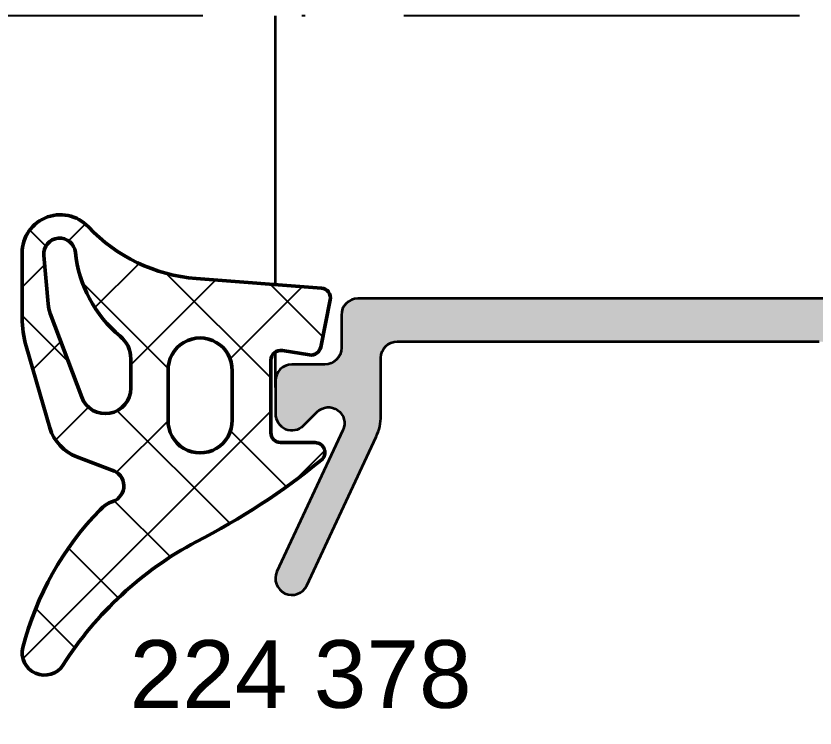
# Model space of a CAD drawing. Header units: millimetres. Extents: x -9 to 139, y -17 to 243.
# Drawn here: x 89.34 to 113.59, y 107.25 to 128.88 of the extents above; entities that cross this region are included whole.
import ezdxf

# ---------------------------------------------------------------- set-up
doc = ezdxf.new("R2010")
doc.units = ezdxf.units.MM
doc.linetypes.add('ACAD_ISO10W100', pattern=[18, 12, -3, 0, -3])
for name, color, linetype, lineweight in [('S02_Beschriftung', 40, 'Continuous', 25), ('S03_AL_Kontur', 255, 'Continuous', 35), ('S04_AL_Schraffur', 253, 'Continuous', 25), ('S05_EPDM_Kontur', 31, 'Continuous', 50), ('S06_EPDM_Schraffur', 43, 'Continuous', 25), ('S18_Mittellinie', 10, 'ACAD_ISO10W100', 25)]:
    doc.layers.add(name, color=color, linetype=linetype, lineweight=lineweight)
doc.styles.add('1_1_N_Art', font='arial.ttf', dxfattribs={"height": 2.055})

# ---------------------------------------------------------------- blocks, each defined once
blk = doc.blocks.new('224378_s_8')
at = {"layer": 'S06_EPDM_Schraffur'}
h = blk.add_hatch(dxfattribs=at)
h.set_pattern_fill('NETZ', color=256, scale=2, angle=45, style=0)
h.set_pattern_definition([(45, (0, 0), (-1.414213562373095, 1.414213562373095), []), (135, (0, 0), (-1.414213562373095, -1.414213562373095), [])])
edge = h.paths.add_edge_path(flags=16)
edge.add_line((-0.164506756735267, -8.898610062468471), (1.312058528250102, -9.02879505891238))
edge.add_arc((1.354402743050796, -8.548524679816852), 0.482133456175413, 264.9614060860426, 444.1942468849379)
edge.add_arc((1.788147778703211, -4.282644851878048), 3.805740779663171, 219.7107994912026, 264.19424688493814, ccw=False)
edge.add_arc((-1.831880451483197, -7.289203000000025), 0.900000000000025, 39.71079949120138, 89.99999999999888)
edge.add_line((-1.831880451483179, -6.389203), (-2.724599748853934, -6.389202999999998))
edge.add_arc((-2.724599748853935, -7.159202999999999), 0.7700000000000005, 89.99999999999993, 249.447227364939)
edge.add_line((-2.99492361832416, -7.880191908094046), (-0.4540742874858088, -8.832844875625497))
edge.add_arc((-0.06789733109976337, -7.802860721205427), 1.100000000000008, 249.4472273649386, 264.9614060860424)
edge = h.paths.add_edge_path()
edge.add_arc((-7.106222588086673, -6.603951089656411), 0.9999999999999981, 313.9554304623681, 340.5908816210754)
edge.add_arc((-5.689991462348253, -7.10293815013273), 0.501565412505601, 16.21949341422419, 160.5908816210756, ccw=False)
edge.add_line((-5.208388999999999, -6.962842), (-4.809097000000003, -8.023084999999998))
edge.add_arc((-3.530084106027413, -7.537366235916185), 1.368136214245953, 200.7948065589327, 253.1264479161749)
edge.add_line((-3.927199999999999, -8.846601), (-1.450207000000001, -9.565351))
edge.add_arc((-0.5357365995927568, -6.217129211815003), 3.470856559424161, 254.7238748318921, 269.1174250522471)
edge.add_line((-0.589198999999997, -9.687574000000001), (1.283889999999998, -9.686598))
edge.add_arc((1.381176604735675, -8.525821815111122), 1.164845927522681, 265.209141032843, 406.8529737836414)
edge.add_arc((5.597147255102664, -4.027942672077469), 5.000000000000002, 184.3739810741781, 226.8529737836415, ccw=False)
edge.add_line((0.6117098113462458, -4.409273885580231), (0.3208993940556591, -0.6072847169584201))
edge.add_arc((0.02177314743027418, -0.6301645897685859), 0.2999999999999999, 4.373981074178115, 101.4394164137661)
edge.add_line((-0.03772635278444558, -0.3361241002536238), (-1.473685988328556, -0.6266925208963805))
edge.add_arc((-1.414186488113836, -0.9207330104113427), 0.3, 101.4394164137662, 188.9325514570444)
edge.add_line((-1.71054803132498, -0.9673145057234206), (-1.581707, -1.787029))
edge.add_arc((-1.868758854211871, -1.846154545567499), 0.2930778004986527, -91.16272792492452, 11.638733974823424, ccw=False)
edge.add_line((-1.874706, -2.139172), (-4.072708, -2.139172))
edge.add_arc((-4.076622919135959, -1.843066051712089), 0.2961318274068569, 180.9848550183428, 270.7574831788943, ccw=False)
edge.add_line((-4.372711, -1.848156), (-4.372710999999999, -0.7990531064777886))
edge.add_arc((-4.672710999999999, -0.7990531064777886), 0.2999999999999998, 0, 140.7032694711882)
edge.add_arc((11.51231980934353, -14.04480510928554), 21.21423363212921, 140.7032694711885, 152.9845319991142)
edge.add_arc((-16.92463388070737, 0.6810423653327762), 10.81061697889412, 302.45192504355396, 331.91348550750234, ccw=False)
edge.add_arc((-10.76146025027532, -9.011138990564021), 0.6751606889195143, 122.4519250435539, 284.5455045181278)
edge.add_arc((-12.96178949557896, -0.5308870950376852), 9.436217759805226, 284.545504518128, 313.9554304623682)
edge = h.paths.add_edge_path(flags=16)
edge.add_line((-2.191143, -3.317181), (-3.691143, -3.317181))
edge.add_arc((-3.717307442172203, -4.287182), 0.9703538107490393, 88.45489984488933, 271.5451001551107)
edge.add_line((-3.691143, -5.257183), (-2.191143000000001, -5.257183))
edge.add_arc((-2.164978962858655, -4.287182), 0.9703537998279469, 268.4549237517581, 451.5450762482419)
at = {"layer": 'S05_EPDM_Kontur'}
for points in [[(-6.412123991510444, -7.323831036752387, 0.1167451748392793), (-6.163052804110888, -6.93626232719596, -0.7290213320469126), (-5.208388999999999, -6.962842), (-4.809097000000003, -8.023084999999998, 0.232392888354235), (-3.927199999999999, -8.846601), (-1.450207000000001, -9.565351, 0.06288641343586611), (-0.589198999999997, -9.687574000000001), (1.283889999999998, -9.686598, 0.7109508974955993), (2.177783089369847, -7.67594879900521, -0.1875016784359854), (0.6117098113462458, -4.409273885580231), (0.3208993940556591, -0.60728471695842, 0.4508106504087874), (-0.03772635278444558, -0.3361241002536238), (-1.473685988328556, -0.6266925208963805, 0.4014558848682083), (-1.71054803132498, -0.9673145057234206), (-1.581707, -1.787029, -0.4812753553426265), (-1.874706, -2.139172), (-4.072708, -2.139172, -0.41305172572927), (-4.372711, -1.848156), (-4.372710999999999, -0.7990531064777886, 0.7047904934950746), (-4.904873905330836, -0.6090520923006407, 0.05363846905389252), (-7.387100000000009, -4.40864200000001, -0.1292631261023754), (-11.12374591125531, -8.44141005878105, 0.8547870980889478), (-10.59189443223657, -9.664659754744566, 0.1290340701791967)], [(-2.191143, -3.317181), (-3.691143, -3.317181, 1.02733734596278), (-3.691143, -5.257183), (-2.191143000000001, -5.257183, 1.027336917146778)], [(-0.164506756735267, -8.898610062468471), (1.312058528250102, -9.02879505891238, 0.993327583110394), (1.403173528208197, -8.068864299882488, -0.1965703499222237), (-1.139529223543036, -6.714181455038625, 0.223018928386005), (-1.831880451483179, -6.389203), (-2.724599748853934, -6.389202999999998, 0.8349977907423911), (-2.99492361832416, -7.880191908094046), (-0.454074287485809, -8.832844875625497, 0.06779696395073043)]]:
    blk.add_lwpolyline(points, format="xyb", close=True, dxfattribs=at)
blk = doc.blocks.new('573940_s')
at = {"layer": 'S04_AL_Schraffur'}
h = blk.add_hatch(color=256, dxfattribs=at)
h.dxf.hatch_style = 1
h.paths.add_polyline_path([(0.4999999999999964, 22, 0.4142135623730951), (0, 21.5), (0, 0.5), (0.8000000000000007, 0.4999999999999964), (1.399999999999991, 1.100000000000001), (3.900000000000002, 1.100000000000001, -0.4142135623730951), (4.900000000000002, 0.1000000000000014), (4.900000000000002, -2.300000000000001, 1), (4.900000000000002, -2.699999999999999), (5.800000000000001, -2.699999999999999, 0.4142135623730951), (6.300000000000001, -2.199999999999999), (6.300000000000006, 0.1000000000000014, -0.4142135623730951), (6.800000000000004, 0.6000000000000014), (8, 0.6000000000000014, -0.4142135623730951), (8.5, 0.1000000000000014), (8.5, -1.099999999999998, 0.3348749598846482), (10.82105496264089, -4.176923076923082, 0.6691373513853219), (12.65949349850255, -3.981730769230733, -0.1871225890724398), (13.10034186267938, -3.408471933471876, 0.1036124226643165), (13.90909090909092, -2.652390851355285, 0.154347130187007), (14, -2.364911064067286, 0.7842017809769407), (13.1, -2), (12.56746757864487, -2, -1.481801024427353), (11.70000000000001, 0.1500000000000021), (14.67101007166283, 1.231359231790368, 0.3152987888789837), (15, 1.701205542183324), (15.00000000000001, 20.2, -0.4142135623730951), (15.50000000000001, 20.7), (28.3, 20.70000000000001, -0.4142135623730951), (28.8, 20.20000000000001), (28.8, 18.439609887764, 0.109517811683241), (28.94053831944502, 17.80568249515295), (31.04684610425517, 13.28869087390441, 1), (31.95315389240508, 13.71130913325774), (29.94990235896572, 18.00729591023983, -0.839099631177284), (30.73550936257563, 18.55738385623783), (31.14644660940673, 18.14644660940673, 0.668178637919302), (32.00000000000001, 18.5), (32, 19.5, 0.414213562373093), (31.5, 20), (30.5, 20, -0.4142135623730951), (30, 20.5), (30, 21.5, 0.4142135623730951), (29.5, 22)])
h.paths.add_polyline_path([(14, 20.3), (14, 2.900000000000002, -0.4142135623730945), (13.5, 2.400000000000002), (1.800000000000001, 2.399999999999999, -0.4142135623730951), (1.300000000000001, 2.899999999999999), (1.300000000000008, 20.3, -0.414213562373095), (1.800000000000004, 20.8), (13.5, 20.8, -0.4142135623730947)], flags=16)
at = {"layer": 'S03_AL_Kontur'}
blk.add_lwpolyline([(0.5000000000000017, 22), (29.5, 22, -0.414213562373095), (30, 21.5), (30, 20.5, 0.414213562373095), (30.5, 20), (31.50000000000001, 20, -0.414213562373095), (32, 19.5), (32.00000000000001, 18.5, -0.668178637919298), (31.14644660940673, 18.14644660940672), (30.73550936257563, 18.55738385623783, 0.8390996311772799), (29.94990235896572, 18.00729591023983), (31.95315389351833, 13.71130913087036, -0.9999999894632878), (31.04684610648167, 13.28869086912966), (28.94053831944502, 17.80568249515295, -0.1095178116832409), (28.8, 18.439609887764), (28.8, 20.20000000000001, 0.414213562373095), (28.3, 20.70000000000001), (15.50000000000001, 20.7, 0.414213562373095)], format="xyb", dxfattribs=at)

msp = doc.modelspace()

# ---------------------------------------------------------------- linework, layer by layer
at = {"layer": 'S03_AL_Kontur'}
for p, q in [((97.21281777695935, 120.7229821567738), (97.21281777695935, 128.8782237411782)), ((97.21281777695935, 117.5952857755224), (97.21281777695935, 118.6762482298203))]:
    msp.add_line(p, q, dxfattribs=at)
at = {"layer": 'S18_Mittellinie'}
msp.add_line((131.2128636669023, 128.8782449019334), (52.21287861350311, 128.8781936393251), dxfattribs=at)

# ---------------------------------------------------------------- block references
at = {"xscale": -1}
msp.add_blockref('573940_s', (129.2128177769589, 98.29521000880824), dxfattribs=at)
at = {"layer": 'S03_AL_Kontur', "xscale": -1, "rotation": 270}
msp.add_blockref('224378_s_8', (99.21281777696026, 120.2955553386078), dxfattribs=at)

# ---------------------------------------------------------------- texts
at = {"layer": 'S02_Beschriftung', "lineweight": 50, "insert": (92.78953660746447, 107.8369690884745), "char_height": 2.055, "attachment_point": 7, "style": '1_1_N_Art'}
msp.add_mtext('224 378', dxfattribs=at)

doc.saveas('drawing.dxf')
